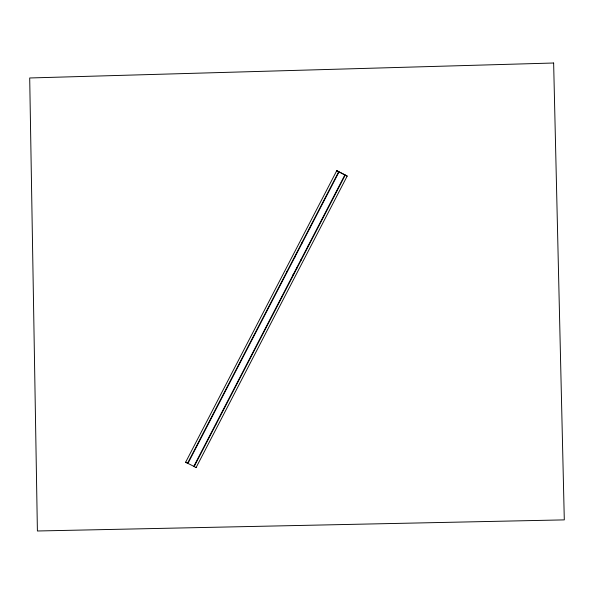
<?xml version="1.0" encoding="UTF-8"?>
<svg xmlns="http://www.w3.org/2000/svg" width="594" height="594" viewBox="0 0 594 594"><rect width="100%" height="100%" fill="white"/><g stroke="black" fill="none" stroke-linecap="round" stroke-linejoin="round"><path stroke-width="0.89" d="M193.77 466.424L344.921 174.829L339.092 171.807L187.942 463.402L193.822 466.335M196.072 467.612L347.215 176.017L345.277 175.015L194.127 466.602L196.117 467.523M286.902 271.614L287.34 271.651L286.984 271.465M293.087 274.822L293.518 274.859L293.169 274.673M294.453 257.053L294.884 257.091L294.527 256.905M300.638 260.254L301.069 260.298L300.713 260.113M336.731 170.738L338.677 171.74M339.033 171.926L344.862 174.948M345.211 175.133L347.156 176.136M301.834 242.812L302.22 242.946M308.019 246.02L308.397 246.154M294.669 256.645L295.04 256.801M296.718 267.827L297.089 267.976M287.117 271.213L287.489 271.361M293.302 274.413L293.674 274.569M289.271 282.187L289.627 282.373L289.389 281.964M281.786 296.621L282.157 296.777M215.481 424.539L215.874 424.658M185.67 462.162L187.615 463.171M309.719 228.467L309.326 228.363L309.719 228.467M336.791 170.619L185.625 462.258L187.563 463.261L338.736 171.621L336.791 170.619M553.638 63.009L29.7 77.977L37.4 530.991L564.3 519.884L553.638 63.009"/></g></svg>
